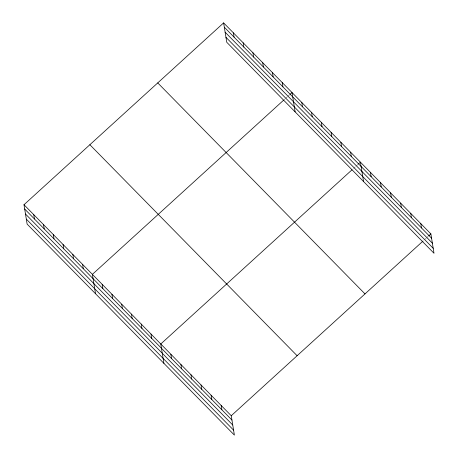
<?xml version="1.0" encoding="UTF-8"?>
<svg xmlns="http://www.w3.org/2000/svg" width="458" height="458" viewBox="0 0 458 458"><rect width="100%" height="100%" fill="white"/><g stroke="black" fill="none" stroke-linecap="round" stroke-linejoin="round"><path stroke-width="0.34" stroke-dasharray="2.29 1.72" d="M284.166 99.672L285.214 98.722M285.735 98.247L287.303 96.815M287.83 96.34L289.399 94.909M353.61 168.349L355.7 166.449M356.221 165.968L357.79 164.542M424.6 239.614L426.169 238.189M426.69 237.708L428.259 236.282"/><path stroke-width="0.69" d="M23.993 204.732L231.244 415.732L234.381 435.1L27.125 224.099L23.993 204.732L223.619 22.9L430.875 233.901L434.007 253.268L226.756 42.268L223.619 22.9M283.645 100.147L92.384 274.359L95.522 293.727M289.92 94.434L292.009 92.527L295.147 111.901M352.042 169.781L160.781 343.992L163.918 363.36M358.316 164.067L360.406 162.161L363.543 181.528M231.244 415.732L423.032 241.045M428.78 235.807L430.875 233.901M224.317 27.211L431.568 238.212M225.118 32.18L432.375 243.181M225.949 37.298L433.205 248.299M157.741 82.904L364.997 293.904M89.865 144.728L297.122 355.729M24.686 209.043L231.943 420.043M25.493 214.012L232.75 425.013M26.324 219.13L233.58 430.131M420.805 223.653L421.503 227.964M410.74 213.405L411.439 217.716M400.67 203.157L401.368 207.468M390.605 192.904L391.304 197.215M380.541 182.656L381.239 186.967M370.47 172.408L371.169 176.719M350.633 152.211L351.332 156.522M340.866 142.266L341.559 146.577M331.094 132.316L331.792 136.627M321.321 122.372L322.02 126.683M311.555 112.422L312.253 116.733M301.782 102.478L302.48 106.788M282.243 82.583L282.941 86.894M272.47 72.633L273.168 76.944M262.697 62.689L263.396 67M252.931 52.739L253.629 57.05M243.158 42.794L243.856 47.105M233.385 32.844L234.084 37.155M221.18 405.485L221.878 409.796M211.115 395.231L211.814 399.542M201.045 384.983L201.743 389.294M190.98 374.736L191.679 379.047M180.916 364.488L181.614 368.799M170.845 354.24L171.544 358.551M151.008 334.042L151.707 338.353M141.236 324.098L141.934 328.409M131.469 314.148L132.167 318.459M121.696 304.204L122.395 308.515M111.924 294.254L112.622 298.564M102.157 284.309L102.855 288.62M82.617 264.415L83.31 268.726M72.845 254.465L73.543 258.776M63.072 244.52L63.771 248.831M53.305 234.57L53.998 238.881M43.533 224.626L44.231 228.937M33.76 214.676L34.459 218.987"/></g></svg>
